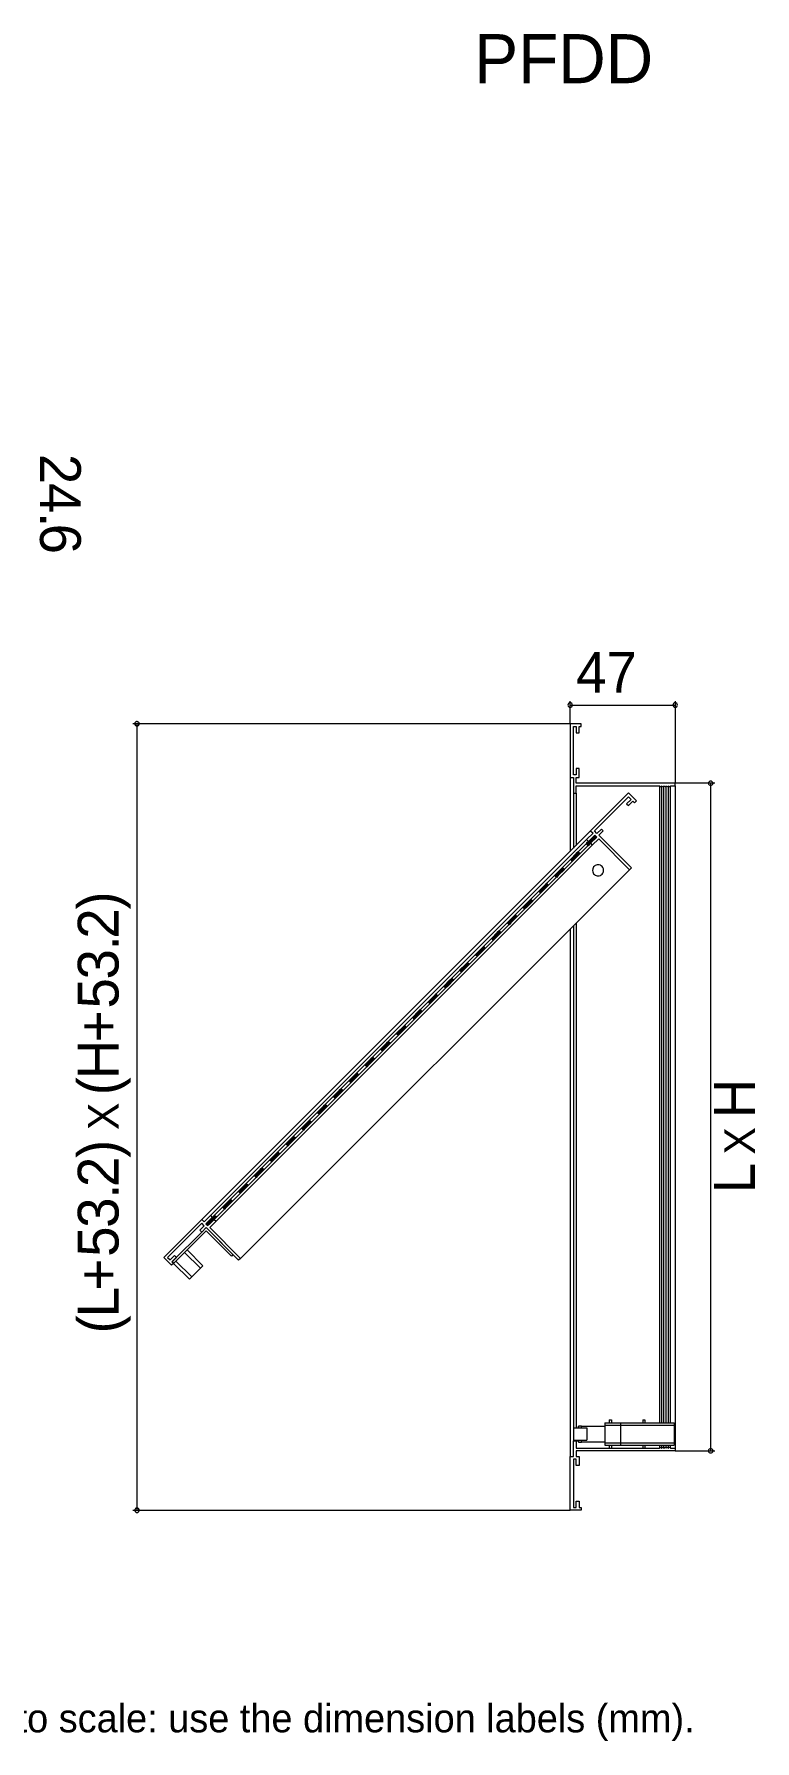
# Model space of a CAD drawing. Extents: x 0 to 248, y -13 to 228.
# Drawn here: x 146.1 to 247.8, y -13.2 to 228 of the extents above; entities that cross this region are included whole.
import ezdxf

# ---------------------------------------------------------------- set-up
doc = ezdxf.new("R2010")
doc.units = 0
for name, color, linetype in [('FILL', 8, 'Continuous'), ('GEOMETRY', 7, 'Continuous'), ('NOTE', 1, 'Continuous'), ('TEXT', 7, 'Continuous')]:
    doc.layers.add(name, color=color, linetype=linetype)

msp = doc.modelspace()

# ---------------------------------------------------------------- hatches: boundary and pattern name
at = {"layer": 'FILL'}
for points in [[(224.01, 113.57), (224.54, 113.57), (224.07, 113.64)], [(224.01, 113.57), (224.27, 113.3), (224.54, 113.57)], [(224.07, 113.64), (224.61, 113.64), (224.34, 113.91)], [(224.07, 113.64), (224.54, 113.57), (224.61, 113.64)], [(224.34, 113.91), (224.88, 113.91), (224.98, 114.52)], [(224.34, 113.91), (224.61, 113.64), (224.88, 113.91)], [(224.98, 114.52), (224.88, 113.91), (225.51, 114.52)], [(224.98, 114.52), (225.51, 114.52), (225.24, 114.79)], [(221.79, 111.33), (222.32, 111.33), (222.62, 112.18)], [(221.79, 111.33), (222.05, 111.06), (222.32, 111.33)], [(222.62, 112.18), (222.32, 111.33), (223.17, 112.18)], [(222.62, 112.18), (223.17, 112.18), (222.89, 112.45)], [(219.55, 109.09), (220.08, 109.09), (220.4, 109.95)], [(219.55, 109.09), (219.81, 108.83), (220.08, 109.09)], [(220.4, 109.95), (220.08, 109.1), (220.93, 109.95)], [(220.4, 109.95), (220.93, 109.95), (220.67, 110.21)], [(217.31, 106.87), (217.86, 106.87), (218.16, 107.72)], [(217.31, 106.87), (217.58, 106.6), (217.86, 106.87)], [(218.16, 107.72), (217.86, 106.87), (218.7, 107.72)], [(218.16, 107.72), (218.7, 107.72), (218.43, 107.99)], [(215.09, 104.63), (215.62, 104.63), (215.94, 105.48)], [(215.09, 104.63), (215.35, 104.37), (215.62, 104.63)], [(215.94, 105.48), (215.62, 104.63), (216.47, 105.48)], [(215.94, 105.48), (216.47, 105.48), (216.21, 105.75)], [(212.85, 102.41), (213.38, 102.41), (213.7, 103.25)], [(212.85, 102.41), (213.12, 102.13), (213.38, 102.41)], [(213.7, 103.25), (213.38, 102.41), (214.24, 103.25)], [(213.7, 103.25), (214.24, 103.25), (213.97, 103.51)], [(209.24, 98.79), (209.77, 98.79), (209.51, 99.05)], [(210.63, 100.17), (211.16, 100.17), (211.46, 101.02)], [(210.63, 100.17), (210.89, 99.91), (211.16, 100.17)], [(211.46, 101.02), (211.16, 100.17), (212, 101.02)], [(211.46, 101.02), (212, 101.02), (211.73, 101.29)], [(206.15, 95.71), (206.68, 95.71), (207, 96.55)], [(207, 96.55), (206.68, 95.71), (207.54, 96.55)], [(207, 96.55), (207.54, 96.55), (207.27, 96.81)], [(208.39, 97.93), (208.92, 97.93), (209.24, 98.79)], [(208.39, 97.93), (208.66, 97.67), (208.92, 97.93)], [(209.24, 98.79), (208.92, 97.93), (209.77, 98.79)], [(203.93, 93.47), (204.46, 93.47), (204.78, 94.32)], [(204.78, 94.32), (204.46, 93.47), (205.31, 94.32)], [(204.78, 94.32), (205.31, 94.32), (205.05, 94.59)], [(206.15, 95.71), (206.42, 95.45), (206.68, 95.71)], [(201.69, 91.23), (202.22, 91.23), (202.54, 92.09)], [(202.54, 92.09), (202.22, 91.23), (203.07, 92.09)], [(202.54, 92.09), (203.08, 92.09), (202.81, 92.35)], [(203.93, 93.47), (204.19, 93.2), (204.46, 93.47)], [(199.47, 89.01), (200, 89.01), (200.3, 89.86)], [(200.3, 89.86), (200, 89.01), (200.84, 89.86)], [(200.3, 89.86), (200.84, 89.86), (200.57, 90.13)], [(201.69, 91.23), (201.96, 90.97), (202.22, 91.23)], [(197.23, 86.77), (197.76, 86.77), (198.08, 87.63)], [(198.08, 87.63), (197.76, 86.77), (198.61, 87.63)], [(198.08, 87.63), (198.61, 87.63), (198.35, 87.89)], [(199.47, 89.01), (199.73, 88.75), (200, 89.01)], [(194.99, 84.55), (195.52, 84.55), (195.84, 85.39)], [(194.99, 84.55), (195.26, 84.27), (195.52, 84.55)], [(195.84, 85.39), (195.52, 84.55), (196.37, 85.39)], [(195.84, 85.39), (196.38, 85.39), (196.11, 85.65)], [(197.23, 86.77), (197.49, 86.51), (197.76, 86.77)], [(192.77, 82.31), (193.3, 82.31), (193.6, 83.16)], [(192.77, 82.31), (193.03, 82.05), (193.3, 82.31)], [(193.6, 83.16), (193.3, 82.31), (194.15, 83.16)], [(193.6, 83.16), (194.15, 83.16), (193.89, 83.43)], [(190.53, 80.07), (191.06, 80.07), (191.38, 80.93)], [(190.53, 80.07), (190.8, 79.81), (191.06, 80.07)], [(191.38, 80.93), (191.06, 80.07), (191.92, 80.93)], [(191.38, 80.93), (191.92, 80.93), (191.65, 81.19)], [(188.29, 77.85), (188.84, 77.85), (189.14, 78.69)], [(188.29, 77.85), (188.57, 77.59), (188.84, 77.85)], [(189.14, 78.69), (188.84, 77.85), (189.68, 78.69)], [(189.14, 78.69), (189.68, 78.69), (189.41, 78.96)], [(186.07, 75.61), (186.6, 75.61), (186.92, 76.47)], [(186.07, 75.61), (186.33, 75.35), (186.6, 75.61)], [(186.92, 76.47), (186.6, 75.61), (187.45, 76.47)], [(186.92, 76.47), (187.45, 76.47), (187.18, 76.73)], [(183.83, 73.37), (184.36, 73.37), (184.68, 74.23)], [(183.83, 73.38), (184.1, 73.11), (184.36, 73.38)], [(184.68, 74.23), (184.36, 73.38), (185.22, 74.23)], [(184.68, 74.23), (185.22, 74.23), (184.95, 74.49)], [(180.22, 69.77), (180.75, 69.77), (180.49, 70.03)], [(181.61, 71.15), (182.14, 71.15), (182.44, 72)], [(181.61, 71.15), (181.87, 70.88), (182.14, 71.15)], [(182.44, 72), (182.14, 71.15), (182.98, 72)], [(182.44, 72), (182.98, 72), (182.71, 72.27)], [(177.98, 67.53), (178.52, 67.53), (178.25, 67.79)], [(179.37, 68.91), (179.9, 68.91), (180.22, 69.77)], [(179.37, 68.91), (179.64, 68.65), (179.9, 68.91)], [(180.22, 69.77), (179.9, 68.91), (180.75, 69.77)], [(174.91, 64.45), (175.44, 64.45), (175.76, 65.31)], [(175.76, 65.31), (175.44, 64.45), (176.29, 65.31)], [(175.76, 65.31), (176.29, 65.31), (176.03, 65.57)], [(177.13, 66.69), (177.66, 66.69), (177.98, 67.53)], [(177.13, 66.69), (177.4, 66.41), (177.66, 66.69)], [(177.98, 67.53), (177.66, 66.69), (178.51, 67.53)], [(172.67, 62.21), (173.2, 62.21), (173.52, 63.07)], [(173.52, 63.07), (173.2, 62.21), (174.06, 63.07)], [(173.52, 63.07), (174.06, 63.07), (173.79, 63.33)], [(174.91, 64.45), (175.17, 64.19), (175.44, 64.45)], [(170.33, 59.88), (170.87, 59.88), (170.95, 60.49)], [(170.95, 60.49), (170.86, 59.88), (171.48, 60.49)], [(170.95, 60.49), (171.48, 60.49), (171.21, 60.76)], [(171.21, 60.76), (171.75, 60.76), (171.28, 60.83)], [(171.21, 60.76), (171.48, 60.49), (171.75, 60.76)], [(171.28, 60.83), (171.82, 60.83), (171.55, 61.1)], [(171.28, 60.83), (171.75, 60.76), (171.82, 60.83)], [(172.67, 62.21), (172.94, 61.95), (173.2, 62.21)], [(170.33, 59.88), (170.6, 59.61), (170.87, 59.88)]]:
    msp.add_hatch(color=7, dxfattribs=at).paths.add_polyline_path(points)

# ---------------------------------------------------------------- linework, layer by layer
at = {"layer": 'GEOMETRY', "lineweight": 13}
for points in [[(222.05, 133.17), (222.04, 133.3), (221.97, 133.4), (221.85, 133.47), (221.74, 133.49), (221.62, 133.47), (221.52, 133.4), (221.45, 133.3), (221.42, 133.17), (221.45, 133.05), (221.48, 133), (221.52, 132.96), (221.56, 132.92), (221.6, 132.89), (221.64, 132.87), (221.68, 132.86), (221.73, 132.85), (221.77, 132.86), (221.82, 132.87), (221.87, 132.89), (221.92, 132.92), (221.97, 132.95), (222.04, 133.05), (222.05, 133.17)], [(236.89, 133.17), (236.87, 133.3), (236.81, 133.4), (236.69, 133.47), (236.57, 133.49), (236.45, 133.47), (236.35, 133.4), (236.29, 133.3), (236.25, 133.17), (236.29, 133.05), (236.32, 133), (236.35, 132.96), (236.39, 132.92), (236.43, 132.89), (236.47, 132.87), (236.52, 132.86), (236.56, 132.85), (236.61, 132.86), (236.66, 132.87), (236.71, 132.89), (236.76, 132.92), (236.81, 132.95), (236.87, 133.05), (236.89, 133.17)], [(160.91, 130.53), (160.89, 130.65), (160.81, 130.75), (160.76, 130.78), (160.71, 130.81), (160.67, 130.83), (160.62, 130.84), (160.57, 130.84), (160.53, 130.84), (160.48, 130.82), (160.44, 130.8), (160.4, 130.77), (160.37, 130.74), (160.33, 130.69), (160.3, 130.65), (160.27, 130.53), (160.3, 130.41), (160.37, 130.3), (160.47, 130.23), (160.59, 130.21), (160.71, 130.23), (160.81, 130.3), (160.89, 130.41), (160.91, 130.53)], [(230.39, 110.18), (225.8, 114.77), (226.43, 115.39), (226.16, 115.66), (225.53, 115.04), (225.18, 115.39), (229.99, 120.22), (230.36, 119.85), (229.72, 119.23), (229.99, 118.97), (230.62, 119.58), (230.84, 119.37), (231.11, 119.64), (229.99, 120.75), (224.64, 115.39), (224.98, 115.06), (224.08, 114.17), (224.34, 113.91), (225.24, 114.79), (225.51, 114.52), (224.61, 113.64), (224.88, 113.37), (225.78, 114.26), (230.12, 109.91), (230.39, 110.18)], [(241.92, 122.13), (241.88, 122.24), (241.82, 122.34), (241.72, 122.43), (241.6, 122.44), (241.48, 122.43), (241.37, 122.34), (241.3, 122.24), (241.28, 122.13), (241.3, 122.01), (241.37, 121.91), (241.48, 121.84), (241.6, 121.81), (241.72, 121.84), (241.82, 121.91), (241.88, 122.01), (241.92, 122.13)], [(226.48, 109.81), (226.45, 110.01), (226.36, 110.21), (226.27, 110.35), (226.15, 110.46), (226.02, 110.53), (225.87, 110.58), (225.72, 110.6), (225.57, 110.59), (225.43, 110.56), (225.29, 110.5), (225.17, 110.41), (225.06, 110.3), (224.98, 110.17), (224.93, 110.01), (224.89, 109.81), (224.93, 109.61), (224.98, 109.46), (225.06, 109.32), (225.17, 109.21), (225.29, 109.13), (225.43, 109.07), (225.58, 109.03), (225.73, 109.02), (225.87, 109.04), (226.02, 109.09), (226.15, 109.17), (226.27, 109.28), (226.36, 109.41), (226.45, 109.61), (226.48, 109.81)], [(174.94, 54.71), (170.35, 59.33), (169.73, 58.69), (169.46, 58.96), (170.08, 59.59), (169.73, 59.94), (164.9, 55.12), (165.27, 54.76), (165.89, 55.38), (166.15, 55.12), (165.54, 54.5), (165.75, 54.28), (165.48, 54.01), (164.37, 55.12), (169.73, 60.48), (170.06, 60.14), (170.95, 61.03), (171.21, 60.76), (170.33, 59.88), (170.6, 59.61), (171.48, 60.49), (171.75, 60.23), (170.87, 59.34), (175.22, 54.98), (174.94, 54.71)], [(241.92, 27.78), (241.88, 27.92), (241.82, 28.02), (241.72, 28.08), (241.6, 28.1), (241.48, 28.08), (241.37, 28.02), (241.3, 27.92), (241.28, 27.78), (241.3, 27.66), (241.37, 27.57), (241.48, 27.5), (241.6, 27.48), (241.72, 27.5), (241.82, 27.57), (241.88, 27.66), (241.92, 27.78)], [(160.91, 19.4), (160.89, 19.51), (160.81, 19.61), (160.76, 19.65), (160.72, 19.68), (160.67, 19.7), (160.62, 19.71), (160.57, 19.71), (160.53, 19.7), (160.48, 19.69), (160.44, 19.67), (160.4, 19.64), (160.37, 19.6), (160.33, 19.56), (160.3, 19.51), (160.27, 19.4), (160.3, 19.28), (160.37, 19.16), (160.47, 19.09), (160.59, 19.08), (160.71, 19.09), (160.81, 19.16), (160.89, 19.28), (160.91, 19.4)]]:
    msp.add_lwpolyline(points, close=True, dxfattribs=at)
for points in [[(221.74, 130.53), (221.74, 133.74)], [(221.74, 133.17), (236.57, 133.17)], [(236.57, 133.74), (236.57, 122.12)], [(221.74, 130.53), (160.02, 130.53)], [(160.59, 130.53), (160.59, 19.4)], [(222.59, 122.13), (222.59, 122.94), (223.01, 122.94), (223.01, 124.21), (222.62, 124.21), (222.62, 123.33), (222.24, 123.33), (222.24, 130.15), (222.62, 130.15), (222.62, 129.26), (223.01, 129.26), (223.01, 130.15), (223.32, 130.15), (223.32, 130.53), (221.74, 130.53), (221.74, 122.94), (222.22, 122.94), (222.22, 120.74), (222.59, 120.74), (222.59, 121.74), (234.37, 121.74), (234.45, 121.69), (234.57, 121.69), (234.67, 121.72)], [(221.74, 122.94), (221.74, 112.5)], [(222.22, 120.74), (222.22, 112.97)], [(235.65, 121.72), (235.75, 121.69), (235.85, 121.69), (235.94, 121.74), (236.57, 121.74), (236.57, 122.12), (222.59, 122.12)], [(222.59, 120.74), (222.59, 113.35)], [(222.94, 121.74), (224.18, 121.74)], [(234.37, 121.74), (234.37, 31.74)], [(234.7, 121.72), (234.68, 121.74), (234.67, 121.72)], [(234.68, 31.74), (234.68, 121.74)], [(234.7, 121.72), (234.83, 121.69), (234.98, 121.72)], [(235.02, 121.72), (235, 121.74), (234.99, 121.72)], [(235, 31.74), (235, 121.74)], [(235.02, 121.72), (235.15, 121.69), (235.3, 121.72)], [(235.33, 121.72), (235.32, 121.74), (235.3, 121.72)], [(235.32, 31.74), (235.32, 121.74)], [(235.33, 121.72), (235.47, 121.69), (235.6, 121.72)], [(235.65, 121.72), (235.64, 121.74), (235.6, 121.72)], [(235.64, 31.74), (235.64, 121.74)], [(235.94, 31.74), (235.94, 121.74)], [(242.17, 122.13), (236.57, 122.13)], [(236.57, 121.74), (236.57, 28.17)], [(241.6, 27.78), (241.6, 122.13)], [(226.66, 117.43), (169.73, 60.48)], [(224.07, 114.17), (170.95, 61.03)], [(224.34, 113.91), (171.21, 60.76)], [(224.61, 113.64), (171.48, 60.49)], [(224.88, 113.37), (171.75, 60.23)], [(224.07, 113.64), (224.01, 113.57), (224.54, 113.57)], [(224.01, 113.57), (224.54, 113.57), (224.28, 113.3)], [(224.01, 113.57), (224.28, 113.3)], [(224.34, 113.91), (224.07, 113.64), (224.61, 113.64)], [(224.07, 113.64), (224.61, 113.64), (224.54, 113.57)], [(224.98, 114.52), (224.34, 113.91), (224.88, 113.91)], [(224.34, 113.91), (224.88, 113.91), (224.61, 113.64)], [(224.98, 114.52), (225.51, 114.52), (224.88, 113.91)], [(225.24, 114.79), (224.98, 114.52), (225.51, 114.52)], [(222.62, 112.18), (221.79, 111.33), (222.32, 111.33)], [(221.79, 111.33), (222.32, 111.33), (222.05, 111.06)], [(221.79, 111.33), (222.05, 111.06)], [(222.62, 112.18), (223.17, 112.18), (222.32, 111.33)], [(222.89, 112.45), (222.62, 112.18), (223.17, 112.18)], [(222.89, 112.45), (223.17, 112.18)], [(230.12, 109.91), (175.22, 54.98)], [(220.4, 109.95), (219.55, 109.09), (220.08, 109.09)], [(219.55, 109.09), (220.08, 109.09), (219.81, 108.83)], [(219.55, 109.09), (219.81, 108.83)], [(220.4, 109.95), (220.93, 109.95), (220.08, 109.09)], [(220.67, 110.21), (220.4, 109.95), (220.93, 109.95)], [(220.67, 110.21), (220.93, 109.95)], [(218.16, 107.72), (217.31, 106.87), (217.86, 106.87)], [(217.31, 106.87), (217.86, 106.87), (217.58, 106.6)], [(217.31, 106.87), (217.58, 106.6)], [(218.16, 107.72), (218.7, 107.72), (217.86, 106.87)], [(218.43, 107.99), (218.16, 107.72), (218.7, 107.72)], [(218.43, 107.99), (218.7, 107.72)], [(215.94, 105.48), (215.09, 104.63), (215.62, 104.63)], [(215.09, 104.63), (215.62, 104.63), (215.35, 104.37)], [(215.09, 104.63), (215.35, 104.37)], [(215.94, 105.48), (216.47, 105.48), (215.62, 104.63)], [(216.21, 105.75), (215.94, 105.48), (216.47, 105.48)], [(216.21, 105.75), (216.47, 105.48)], [(213.7, 103.25), (212.85, 102.41), (213.38, 102.41)], [(212.85, 102.41), (213.38, 102.41), (213.12, 102.13)], [(212.85, 102.41), (213.12, 102.13)], [(213.7, 103.25), (214.23, 103.25), (213.38, 102.41)], [(213.97, 103.51), (213.7, 103.25), (214.24, 103.25)], [(213.97, 103.51), (214.24, 103.25)], [(221.74, 101.51), (221.74, 26.96)], [(222.22, 101.99), (222.22, 29.19)], [(222.59, 102.36), (222.59, 31.01)], [(209.51, 99.05), (209.24, 98.78), (209.77, 98.78)], [(209.51, 99.05), (209.77, 98.78)], [(211.46, 101.02), (210.63, 100.17), (211.16, 100.17)], [(210.63, 100.17), (211.16, 100.17), (210.89, 99.91)], [(210.63, 100.17), (210.89, 99.91)], [(211.46, 101.02), (212, 101.02), (211.16, 100.17)], [(211.73, 101.29), (211.46, 101.02), (212, 101.02)], [(211.73, 101.29), (212, 101.02)], [(207, 96.55), (206.15, 95.71), (206.68, 95.71)], [(207, 96.55), (207.54, 96.55), (206.68, 95.71)], [(207.27, 96.81), (207, 96.55), (207.54, 96.55)], [(207.27, 96.81), (207.54, 96.55)], [(209.24, 98.79), (208.39, 97.93), (208.92, 97.93)], [(208.39, 97.93), (208.92, 97.93), (208.66, 97.67)], [(208.39, 97.93), (208.66, 97.67)], [(209.24, 98.79), (209.77, 98.79), (208.92, 97.93)], [(204.78, 94.33), (203.93, 93.47), (204.46, 93.47)], [(204.78, 94.33), (205.31, 94.33), (204.46, 93.47)], [(205.05, 94.59), (204.78, 94.32), (205.31, 94.32)], [(205.05, 94.59), (205.31, 94.32)], [(206.15, 95.71), (206.68, 95.71), (206.42, 95.45)], [(206.15, 95.71), (206.42, 95.45)], [(202.54, 92.09), (201.69, 91.23), (202.22, 91.23)], [(202.54, 92.09), (203.07, 92.09), (202.22, 91.23)], [(202.81, 92.35), (202.54, 92.09), (203.08, 92.09)], [(202.81, 92.35), (203.08, 92.09)], [(203.93, 93.47), (204.46, 93.47), (204.19, 93.2)], [(203.93, 93.47), (204.19, 93.2)], [(200.3, 89.86), (199.47, 89.01), (200, 89.01)], [(200.3, 89.86), (200.84, 89.86), (200, 89.01)], [(200.57, 90.13), (200.3, 89.86), (200.84, 89.86)], [(200.57, 90.13), (200.84, 89.86)], [(201.69, 91.23), (202.22, 91.23), (201.96, 90.97)], [(201.69, 91.23), (201.96, 90.97)], [(198.08, 87.63), (197.23, 86.77), (197.76, 86.77)], [(198.08, 87.63), (198.61, 87.63), (197.76, 86.77)], [(198.35, 87.89), (198.08, 87.63), (198.61, 87.63)], [(198.35, 87.89), (198.61, 87.63)], [(199.47, 89.01), (200, 89.01), (199.73, 88.74)], [(199.47, 89.01), (199.73, 88.74)], [(195.84, 85.39), (194.99, 84.55), (195.52, 84.55)], [(194.99, 84.55), (195.52, 84.55), (195.26, 84.27)], [(194.99, 84.55), (195.26, 84.27)], [(195.84, 85.39), (196.37, 85.39), (195.52, 84.55)], [(196.11, 85.65), (195.84, 85.39), (196.38, 85.39)], [(196.11, 85.65), (196.38, 85.39)], [(197.23, 86.77), (197.76, 86.77), (197.5, 86.51)], [(197.23, 86.77), (197.5, 86.51)], [(193.6, 83.16), (192.77, 82.31), (193.3, 82.31)], [(192.77, 82.31), (193.3, 82.31), (193.03, 82.05)], [(192.77, 82.31), (193.03, 82.05)], [(193.6, 83.16), (194.15, 83.16), (193.3, 82.31)], [(193.89, 83.43), (193.6, 83.16), (194.15, 83.16)], [(193.89, 83.43), (194.15, 83.16)], [(191.38, 80.93), (190.53, 80.07), (191.06, 80.07)], [(190.53, 80.07), (191.06, 80.07), (190.8, 79.81)], [(190.53, 80.07), (190.8, 79.81)], [(191.38, 80.93), (191.91, 80.93), (191.06, 80.07)], [(191.65, 81.19), (191.38, 80.93), (191.92, 80.93)], [(191.65, 81.19), (191.92, 80.93)], [(189.14, 78.69), (188.29, 77.85), (188.84, 77.85)], [(188.29, 77.85), (188.84, 77.85), (188.57, 77.58)], [(188.29, 77.85), (188.57, 77.58)], [(189.14, 78.69), (189.68, 78.69), (188.84, 77.85)], [(189.41, 78.96), (189.14, 78.69), (189.68, 78.69)], [(189.41, 78.96), (189.68, 78.69)], [(186.92, 76.47), (186.07, 75.61), (186.6, 75.61)], [(186.07, 75.61), (186.6, 75.61), (186.34, 75.35)], [(186.07, 75.61), (186.34, 75.35)], [(186.92, 76.47), (187.45, 76.47), (186.6, 75.61)], [(187.19, 76.73), (186.92, 76.47), (187.45, 76.47)], [(187.19, 76.73), (187.45, 76.47)], [(184.68, 74.23), (183.83, 73.37), (184.36, 73.37)], [(183.83, 73.38), (184.36, 73.38), (184.1, 73.11)], [(183.83, 73.38), (184.1, 73.11)], [(184.68, 74.23), (185.22, 74.23), (184.36, 73.37)], [(184.95, 74.49), (184.68, 74.23), (185.22, 74.23)], [(184.95, 74.49), (185.22, 74.23)], [(180.49, 70.03), (180.22, 69.77), (180.76, 69.77)], [(180.49, 70.03), (180.76, 69.77)], [(182.44, 72.01), (181.61, 71.15), (182.14, 71.15)], [(181.61, 71.15), (182.14, 71.15), (181.87, 70.88)], [(181.61, 71.15), (181.87, 70.88)], [(182.44, 72.01), (182.98, 72.01), (182.14, 71.15)], [(182.71, 72.27), (182.44, 72), (182.98, 72)], [(182.71, 72.27), (182.98, 72)], [(178.25, 67.8), (177.98, 67.53), (178.52, 67.53)], [(178.25, 67.8), (178.52, 67.53)], [(180.22, 69.77), (179.37, 68.91), (179.9, 68.91)], [(179.37, 68.91), (179.9, 68.91), (179.64, 68.65)], [(179.37, 68.91), (179.64, 68.65)], [(180.22, 69.77), (180.75, 69.77), (179.9, 68.91)], [(175.76, 65.31), (174.91, 64.45), (175.44, 64.45)], [(175.76, 65.31), (176.29, 65.31), (175.44, 64.45)], [(176.03, 65.57), (175.76, 65.31), (176.29, 65.31)], [(176.03, 65.57), (176.29, 65.31)], [(177.98, 67.53), (177.13, 66.69), (177.66, 66.69)], [(177.13, 66.69), (177.66, 66.69), (177.4, 66.41)], [(177.13, 66.69), (177.4, 66.41)], [(177.98, 67.53), (178.52, 67.53), (177.66, 66.69)], [(173.52, 63.07), (172.67, 62.21), (173.2, 62.21)], [(173.52, 63.07), (174.06, 63.07), (173.2, 62.21)], [(173.79, 63.33), (173.52, 63.07), (174.06, 63.07)], [(173.79, 63.33), (174.06, 63.07)], [(174.91, 64.45), (175.44, 64.45), (175.17, 64.19)], [(174.91, 64.45), (175.17, 64.19)], [(170.95, 60.49), (170.33, 59.88), (170.86, 59.88)], [(170.95, 60.49), (171.48, 60.49), (170.86, 59.88)], [(171.21, 60.76), (170.95, 60.49), (171.48, 60.49)], [(171.28, 60.83), (171.21, 60.76), (171.75, 60.76)], [(171.21, 60.76), (171.75, 60.76), (171.48, 60.49)], [(171.55, 61.1), (171.28, 60.83), (171.82, 60.83)], [(171.28, 60.83), (171.82, 60.83), (171.75, 60.76)], [(171.55, 61.1), (171.82, 60.83)], [(172.67, 62.21), (173.2, 62.21), (172.94, 61.95)], [(172.67, 62.21), (172.94, 61.95)], [(165.53, 54.5), (169.88, 58.84)], [(165.75, 54.28), (170.35, 58.87)], [(170.33, 59.88), (170.86, 59.88), (170.6, 59.61)], [(170.33, 59.88), (170.6, 59.61)], [(170.35, 59.33), (174.14, 55.52)], [(174.14, 55.52), (173.92, 55.3), (170.35, 58.87)], [(167.32, 55.83), (169.54, 53.6)], [(167.66, 56.17), (169.88, 53.93)], [(165.53, 54.5), (165.75, 54.28), (167.99, 52.04)], [(166.09, 54.61), (168.32, 52.38)], [(167.99, 52.04), (169.88, 53.93)], [(226.63, 31.74), (226.63, 28.58)], [(226.63, 31.74), (236.42, 31.74)], [(226.63, 31.43), (236.42, 31.43)], [(227.27, 32.14), (227.27, 31.74)], [(227.27, 32.14), (227.58, 32.14)], [(227.58, 32.14), (227.58, 31.74)], [(228.84, 31.74), (228.84, 28.58)], [(231.99, 32.14), (231.99, 31.74)], [(231.99, 32.14), (232.31, 32.14)], [(232.31, 32.14), (232.31, 31.74)], [(236.42, 31.74), (236.42, 28.58)], [(222.59, 27.78), (222.59, 26.97), (223.01, 26.97), (223.01, 25.71), (222.62, 25.71), (222.62, 26.6), (222.24, 26.6), (222.24, 19.76), (222.62, 19.76), (222.62, 20.65), (223.01, 20.65), (223.01, 19.76), (223.32, 19.76), (223.32, 19.4), (221.74, 19.4), (221.74, 26.97), (222.22, 26.97), (222.22, 29.19), (222.59, 29.19), (222.59, 28.17), (234.37, 28.17)], [(222.22, 31.01), (224.11, 31.01)], [(222.22, 29.3), (224.11, 29.3)], [(222.59, 29.3), (222.59, 29.19)], [(222.87, 31.26), (222.97, 31.26)], [(222.87, 31.26), (222.87, 31.01)], [(222.87, 29.05), (222.87, 29.3)], [(222.87, 29.05), (222.97, 29.05)], [(222.97, 31.32), (223.36, 31.32)], [(222.97, 31.01), (222.97, 31.32)], [(222.97, 28.99), (223.36, 28.99), (223.36, 29.3)], [(222.97, 28.99), (222.97, 29.3)], [(223.36, 31.01), (223.36, 31.32)], [(223.36, 31.26), (226.63, 31.26)], [(223.36, 29.05), (226.63, 29.05)], [(224.11, 31.01), (224.11, 29.3)], [(235.94, 28.17), (236.57, 28.17), (236.57, 27.78), (222.59, 27.78)], [(226.63, 28.9), (236.42, 28.9)], [(226.63, 28.9), (236.42, 28.9)], [(226.63, 28.58), (236.42, 28.58)], [(227.27, 28.58), (227.27, 28.17)], [(227.58, 28.58), (227.58, 28.17)], [(231.99, 28.58), (231.99, 28.17)], [(232.31, 28.58), (232.31, 28.17)], [(234.37, 28.58), (234.37, 28.17)], [(234.67, 28.18), (234.57, 28.23), (234.45, 28.22), (234.37, 28.17)], [(234.67, 28.18), (234.7, 28.18)], [(234.68, 28.18), (234.68, 28.58)], [(234.98, 28.18), (234.83, 28.23), (234.7, 28.18)], [(234.98, 28.18), (235.02, 28.18)], [(235, 28.18), (235, 28.58)], [(235.3, 28.18), (235.15, 28.23), (235.02, 28.18)], [(235.3, 28.18), (235.33, 28.18)], [(235.32, 28.18), (235.32, 28.58)], [(235.6, 28.18), (235.47, 28.23), (235.33, 28.18)], [(235.6, 28.18), (235.65, 28.18)], [(235.64, 28.18), (235.64, 28.58)], [(235.94, 28.17), (235.85, 28.22), (235.75, 28.23), (235.65, 28.19)], [(235.94, 28.17), (235.94, 28.58)], [(236.57, 27.78), (242.17, 27.78)], [(160.02, 19.4), (221.74, 19.4)]]:
    msp.add_lwpolyline(points, dxfattribs=at)

# ---------------------------------------------------------------- texts
at = {"layer": 'NOTE'}
msp.add_text('STRIPLINE - drawing taken from the product catalogue. Not to scale: use the dimension labels (mm).', height=4, dxfattribs=at).set_placement((0, -12))
at = {"layer": 'TEXT'}
for s, height, p in [('PFF                                                                  PFDD', 6.9362, (20.62, 221.06)), ('47', 5.76, (222.6, 134.92))]:
    msp.add_text(s, height=height, dxfattribs=at).set_placement(p)
for s, height, rotation, p in [('2', 5.76, 270, (146.9, 168.67)), ('4', 5.76, 270, (146.9, 164.57)), ('.', 5.76, 270, (146.9, 160.46)), ('6', 5.76, 270, (146.9, 158.81)), (')', 5.76, 90, (157.99, 104.27)), ('2', 5.76, 90, (157.99, 100.16)), ('.', 5.76, 90, (157.99, 98.51)), ('3', 5.76, 90, (157.99, 94.4)), ('5', 5.76, 90, (157.99, 90.3)), ('+', 5.76, 90, (157.99, 85.53)), ('H', 5.76, 90, (157.99, 80.31)), ('(', 5.76, 90, (157.99, 78.04)), ('H', 5.76, 90, (247.83, 74.78)), ('X', 4.32, 90, (157.99, 73.13)), ('X', 4.32, 90, (247.83, 69.66)), (')', 5.76, 90, (157.99, 69.17)), ('2', 5.76, 90, (157.99, 65.06)), ('L', 5.76, 90, (247.83, 64.19)), ('3', 5.76, 90, (157.99, 59.3)), ('.', 5.76, 90, (157.99, 63.41)), ('5', 5.76, 90, (157.99, 55.2)), ('+', 5.76, 90, (157.99, 50.43)), ('L', 5.76, 90, (157.99, 46.65)), ('(', 5.76, 90, (157.99, 44.38))]:
    msp.add_text(s, height=height, rotation=rotation, dxfattribs=at).set_placement(p)

doc.saveas('drawing.dxf')
